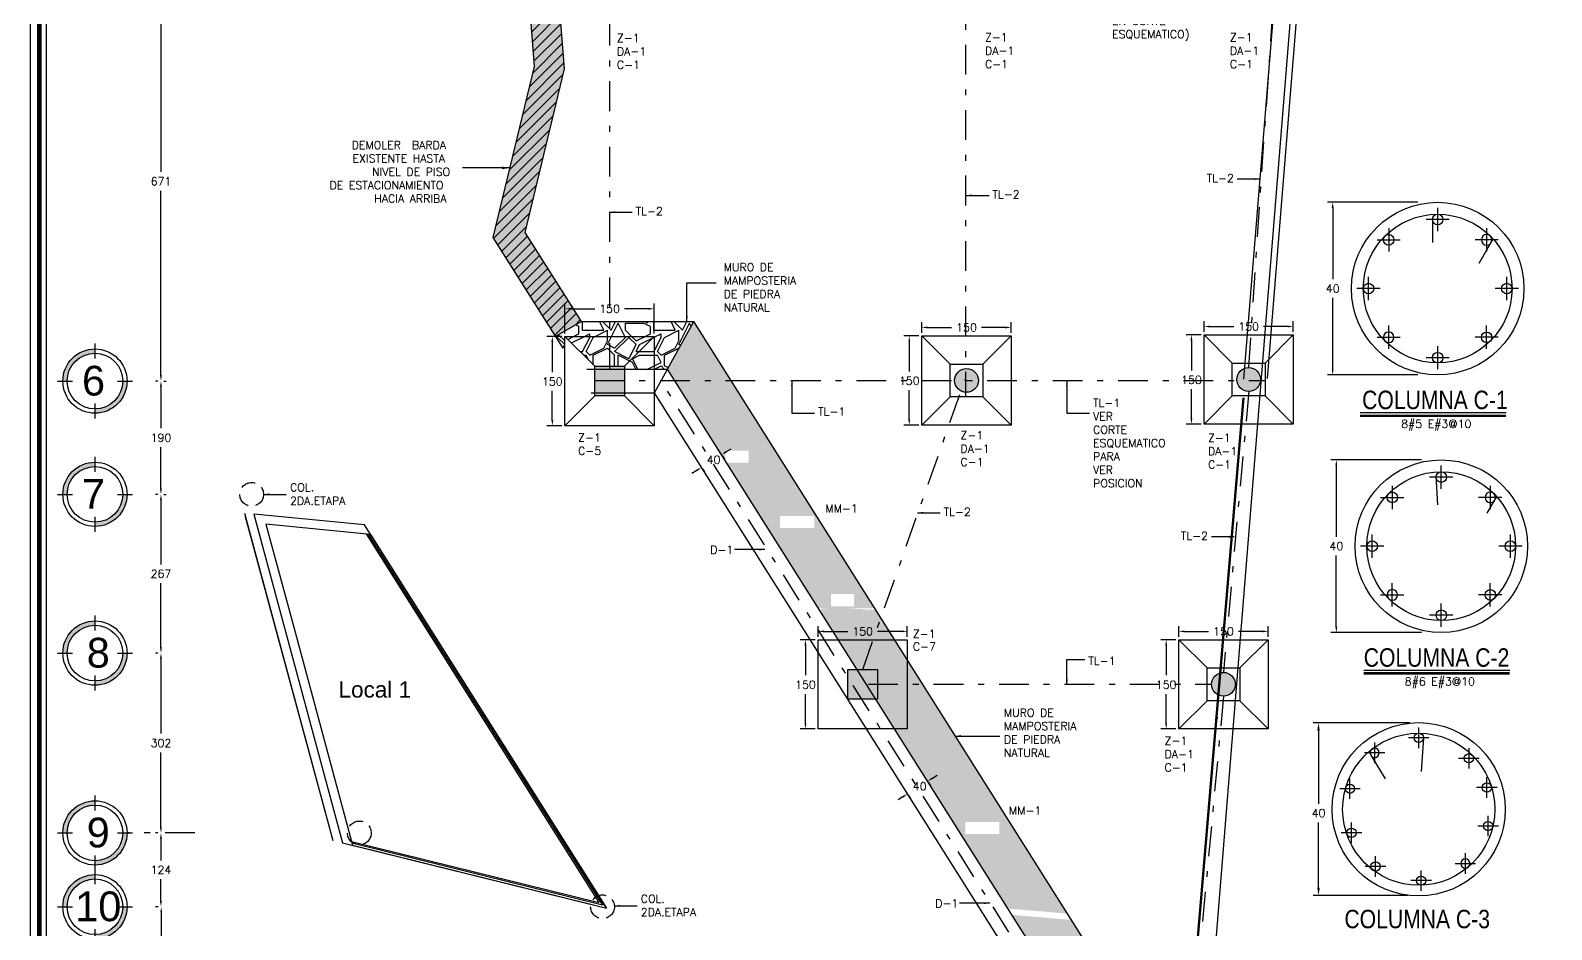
# Model space of a CAD drawing. Header units: millimetres. Extents: x -478 to -58, y -79 to 80.
# Drawn here: x -478.24 to -452.67, y 12.73 to 27.84 of the extents above; entities that cross this region are included whole.
import ezdxf
from ezdxf.enums import TextEntityAlignment as Align

# ---------------------------------------------------------------- set-up
doc = ezdxf.new("R2010")
doc.units = ezdxf.units.MM
doc.header["$MEASUREMENT"] = 0
for name, pattern in [('DASHDOT', [1, 0.5, -0.25, 0, -0.25]), ('DASHDOT2', [0.5, 0.25, -0.125, 0, -0.125]), ('HIDDEN2', [0.1875, 0.125, -0.0625])]:
    doc.linetypes.add(name, pattern=pattern)
doc.layers.get('Defpoints').update_dxf_attribs({"color": 71})
doc.layers.add('A_Cotas Detalles', color=1, linetype='Continuous', lineweight=0)
for name, color, linetype in [('ACERO', 40, 'Continuous'), ('cimentacion', 2, 'Continuous'), ('COLUMNAS', 7, 'Continuous'), ('Cotas', 1, 'Continuous'), ('Ejes', 136, 'DASHDOT'), ('L1', 1, 'Continuous'), ('MUROS', 4, 'Continuous'), ('muros existentes', 6, 'Continuous'), ('proyecciones', 2, 'HIDDEN2'), ('texto', 5, 'Continuous'), ('trabes', 9, 'DASHDOT2')]:
    doc.layers.add(name, color=color, linetype=linetype)
doc.styles.add('2_txt_100', font='arial.ttf', dxfattribs={"height": 0.25})
doc.styles.add('ARIAL', font='arial.ttf')
doc.styles.add('GRAN', font='swissck.ttf', dxfattribs={"height": 0.3})
doc.styles.add('PEQ', font='simplex.shx', dxfattribs={"height": 0.09})
doc.styles.add('ROMANS', font='simplex.shx')
doc.dimstyles.new('STANDARD$0', dxfattribs={"dimtxt": 0.135, "dimasz": 0.095, "dimexe": 0.09, "dimexo": 0.05, "dimgap": 0.09, "dimtad": 0, "dimtih": 1, "dimtoh": 1, "dimdec": 0, "dimlfac": 100, "dimzin": 0, "dimdsep": 46, "dimtxsty": 'ROMANS', "dimcen": 0.09, "dimclrd": 1, "dimclre": 1, "dimclrt": 5, "dimadec": 0, "dimazin": 0, "dimtfac": 1, "dimtdec": 0, "dimtofl": 0, "dimtmove": 0, "dimatfit": 1, "dimfxl": 1, "dimtolj": 1, "dimtzin": 0, "dimarcsym": 0})
pattern_1 = [(0, (0.24, 0), (1.2, 1.2), [0.36, -0.84]), (0, (0.96, 0.12), (1.2, 1.2), [0.3, -0.9]), (0, (0.9, 0.18), (1.2, 1.2), [0.24, -0.96]), (0, (0.54, 0.48), (1.2, 1.2), [0.18, -0.18, 0.24, -0.6]), (0, (0.54, 0.54), (1.2, 1.2), [0.24, -0.06, 0.3, -0.6]), (0, (0, 0.78), (1.2, 1.2), [0.3, -0.9]), (0, (1.14, 0.84), (1.2, 1.2), [0.3, -0.9]), (90, (0, 0.24), (-1.2, 1.2), [0.18, -1.02]), (90, (0.18, 1.14), (-1.2, 1.2), [0.12, -1.08]), (90, (0.24, 0), (-1.2, 1.2), [0.18, -1.02]), (90, (0.36, 1.08), (-1.2, 1.2), [0.06, -1.14]), (90, (0.42, 0.6), (-1.2, 1.2), [0.18, -1.02]), (90, (0.54, 0.18), (-1.2, 1.2), [0.3, -0.9]), (90, (0.66, 1.02), (-1.2, 1.2), [0.18, -1.02]), (90, (0.78, 0.54), (-1.2, 1.2), [0.24, -0.96]), (90, (0.84, 0.54), (-1.2, 1.2), [0.24, -0.96]), (90, (0.96, 0), (-1.2, 1.2), [0.12, -1.08]), (90, (1.14, 0.18), (-1.2, 1.2), [0.3, -0.9]), (45, (0.12, 0.12), (1e-16, 1.2), [0.5091168, -1.1879395]), (45, (0.24, 0.18), (1e-16, 1.2), [0.2545584, -1.442498]), (45, (0.78, 0.84), (1e-16, 1.2), [0.3394112, -1.357645]), (45, (0.78, 0.9), (1e-16, 1.2), [0.2545584, -1.442498]), (135, (0.36, 0.78), (-1.2, 1e-16), [0.0848532, -1.612203]), (135, (0.12, 0.12), (-1.2, 1e-16), [0.1697052, -1.527351]), (135, (0.48, 0.48), (-1.2, 1e-16), [0.1697052, -1.527351]), (135, (0.78, 0.78), (-1.2, 1e-16), [0.1697052, -1.527351]), (135, (1.14, 1.02), (-1.2, 1e-16), [0.2545584, -1.442498]), (135, (1.14, 0.96), (-1.2, 1e-16), [0.1697052, -1.527351]), (135, (1.08, 1.08), (-1.2, 1e-16), [0.1697052, -1.527351]), (135, (0.72, 0), (-1.2, 1e-16), [0.2545584, -1.442498]), (26.56505, (1.08, 0.72), (1.2, 5e-10), [0.13416, -2.5491216]), (26.56505, (0.78, 0.42), (1.2, 5e-10), [0.13416, -2.5491216]), (26.56505, (0.36, 0.78), (1.2, 5e-10), [0.26832, -2.4149616]), (26.56505, (0.42, 1.08), (1.2, 5e-10), [0.26832, -2.4149616]), (26.56505, (0.42, 0.78), (1.2, 5e-10), [0.26832, -2.4149616]), (26.56505, (1.14, 1.02), (1.2, 5e-10), [0.26832, -2.4149616]), (26.56505, (0, 0.42), (1.2, 5e-10), [0.402492, -2.2807896]), (26.56505, (0, 0.48), (1.2, 5e-10), [0.402492, -2.2807896]), (26.56505, (0, 0.96), (1.2, 5e-10), [0.402492, -2.2807896]), (63.43495, (0.6, 0.9), (6e-11, 1.2), [0.13416, -2.5491216]), (63.43495, (1.14, 0.84), (6e-11, 1.2), [0.13416, -1.6100016, 0.26832, -0.6708]), (63.43495, (1.02, 0.72), (6e-11, 1.2), [0.26832, -2.4149616]), (63.43495, (0.3, 0.84), (6e-11, 1.2), [0.26832, -2.4149616]), (63.43495, (0.24, 0.84), (6e-11, 1.2), [0.26832, -2.4149616]), (63.43495, (0.66, 0.96), (6e-11, 1.2), [0.402492, -2.2807896]), (116.56505, (0.36, 0.66), (-5e-10, 1.2), [0.13416, -2.5491216]), (116.56505, (1.14, 0.54), (-5e-10, 1.2), [0.13416, -2.5491216]), (116.56505, (0.9, 0.18), (-5e-10, 1.2), [0.26832, -2.4149616]), (116.56505, (0.84, 0.24), (-5e-10, 1.2), [0.26832, -2.4149616]), (116.56505, (0.96, 1.08), (-5e-10, 1.2), [0.26832, -2.4149616]), (116.56505, (0, 0.48), (-5e-10, 1.2), [0.26832, -2.4149616]), (116.56505, (0.6, 0), (-5e-10, 1.2), [0.402492, -2.2807896]), (153.43495, (1.02, 0.72), (-1.2, 6e-11), [0.26832, -2.4149616]), (153.43495, (1.08, 0.66), (-1.2, 6e-11), [0.26832, -2.4149616]), (153.43495, (0.18, 0.06), (-1.2, 6e-11), [0.13416, -2.5491216]), (153.43495, (0.54, 0.54), (-1.2, 6e-11), [0.13416, -2.5491216]), (153.43495, (0.78, 0.9), (-1.2, 6e-11), [0.13416, -2.5491216])]

# ---------------------------------------------------------------- blocks, each defined once
blk = doc.blocks.new('*D17')
at = {"layer": 'Cotas', "color": 1, "lineweight": -2}
for p, q in [((-454.917, 24.951), (-456.437, 24.951)), ((-456.347, 24.856), (-456.347, 23.658)), ((-456.347, 22.146), (-456.347, 23.343)), ((-454.917, 22.051), (-456.437, 22.051))]:
    blk.add_line(p, q, dxfattribs=at)
at = {"layer": 'Cotas', "color": 1}
for points in [[(-456.363, 24.856), (-456.331, 24.856), (-456.347, 24.951)], [(-456.363, 22.146), (-456.331, 22.146), (-456.347, 22.051)]]:
    blk.add_solid(points, dxfattribs=at)
at = {"layer": 'Defpoints', "color": 0}
for p in [(-456.347, 24.951), (-454.867, 24.951), (-454.867, 22.051)]:
    blk.add_point(p, dxfattribs=at)
at = {"layer": 'Cotas', "color": 5, "insert": (-456.347, 23.501), "char_height": 0.135, "attachment_point": 5, "style": 'ROMANS'}
blk.add_mtext('\\A1;40', dxfattribs=at)
blk = doc.blocks.new('VAR')
at = {"layer": 'ACERO', "color": 4}
for p, q in [((-0.121, 0), (0.121, 0)), ((0, 0.121), (0, -0.121))]:
    blk.add_line(p, q, dxfattribs=at)
at = {"layer": 'ACERO'}
blk.add_circle((0, 0), 0.0548, dxfattribs=at)
blk = doc.blocks.new('*D18')
at = {"layer": 'Cotas', "color": 1, "lineweight": -2}
for p, q in [((-454.856, 20.622), (-456.376, 20.622)), ((-456.286, 20.527), (-456.286, 19.329)), ((-456.286, 17.817), (-456.286, 19.014)), ((-454.856, 17.722), (-456.376, 17.722))]:
    blk.add_line(p, q, dxfattribs=at)
at = {"layer": 'Cotas', "color": 1}
for points in [[(-456.302, 20.527), (-456.27, 20.527), (-456.286, 20.622)], [(-456.302, 17.817), (-456.27, 17.817), (-456.286, 17.722)]]:
    blk.add_solid(points, dxfattribs=at)
at = {"layer": 'Defpoints', "color": 0}
for p in [(-456.286, 20.622), (-454.806, 20.622), (-454.806, 17.722)]:
    blk.add_point(p, dxfattribs=at)
at = {"layer": 'Cotas', "color": 5, "insert": (-456.286, 19.172), "char_height": 0.135, "attachment_point": 5, "style": 'ROMANS'}
blk.add_mtext('\\A1;40', dxfattribs=at)
blk = doc.blocks.new('EJES CREADOS')
h = blk.add_hatch(color=3)
h.paths.add_polyline_path([(-374.239, 17.488), (-374.167, 17.488, -0.414214), (-373.699, 17.956), (-373.699, 18.028, 0.414214)])
h.paths.add_polyline_path([(-373.159, 17.488), (-373.231, 17.488, -0.414214), (-373.699, 17.02), (-373.699, 16.948, 0.414214)])
at = {"color": 3}
for points in [[(-373.699, 18.118), (-373.699, 17.866)], [(-374.329, 17.488), (-374.077, 17.488)], [(-373.321, 17.488), (-373.069, 17.488)], [(-373.699, 17.11), (-373.699, 16.858)]]:
    blk.add_lwpolyline(points, dxfattribs=at)
for radius in [0.54, 0.468]:
    blk.add_circle((-373.699, 17.488), radius, dxfattribs=at)
blk = doc.blocks.new('*D24')
at = {"layer": 'COLUMNAS', "color": 1, "lineweight": -2}
for p, q in [((-476.097, 21.946), (-476.137, 21.946)), ((-476.047, 21.851), (-476.047, 21.152)), ((-476.047, 20.137), (-476.047, 20.837)), ((-475.997, 20.042), (-475.957, 20.042))]:
    blk.add_line(p, q, dxfattribs=at)
at = {"layer": 'COLUMNAS', "color": 1}
for points in [[(-476.063, 21.851), (-476.031, 21.851), (-476.047, 21.946)], [(-476.063, 20.137), (-476.031, 20.137), (-476.047, 20.042)]]:
    blk.add_solid(points, dxfattribs=at)
at = {"layer": 'Defpoints', "color": 0}
for p in [(-476.047, 21.946), (-476.047, 21.946), (-476.047, 20.042)]:
    blk.add_point(p, dxfattribs=at)
at = {"layer": 'COLUMNAS', "color": 5, "insert": (-476.047, 20.994), "char_height": 0.135, "attachment_point": 5, "style": 'ROMANS'}
blk.add_mtext('\\A1;190', dxfattribs=at)
blk = doc.blocks.new('*D25')
at = {"layer": 'COLUMNAS', "color": 1, "lineweight": -2}
for p, q in [((-476.097, 28.66), (-476.137, 28.66)), ((-476.047, 28.565), (-476.047, 25.46)), ((-476.047, 22.041), (-476.047, 25.145)), ((-475.997, 21.946), (-475.957, 21.946))]:
    blk.add_line(p, q, dxfattribs=at)
at = {"layer": 'COLUMNAS', "color": 1}
for points in [[(-476.063, 28.565), (-476.031, 28.565), (-476.047, 28.66)], [(-476.063, 22.041), (-476.031, 22.041), (-476.047, 21.946)]]:
    blk.add_solid(points, dxfattribs=at)
at = {"layer": 'Defpoints', "color": 0}
for p in [(-476.047, 28.66), (-476.047, 28.66), (-476.047, 21.946)]:
    blk.add_point(p, dxfattribs=at)
at = {"layer": 'COLUMNAS', "color": 5, "insert": (-476.047, 25.303), "char_height": 0.135, "attachment_point": 5, "style": 'ROMANS'}
blk.add_mtext('\\A1;671', dxfattribs=at)
blk = doc.blocks.new('*D38')
at = {"layer": 'COLUMNAS', "color": 1, "lineweight": -2}
for p, q in [((-476.097, 20.042), (-476.137, 20.042)), ((-476.047, 19.947), (-476.047, 18.866)), ((-476.047, 17.469), (-476.047, 18.551)), ((-476.097, 17.374), (-476.137, 17.374))]:
    blk.add_line(p, q, dxfattribs=at)
at = {"layer": 'COLUMNAS', "color": 1}
for points in [[(-476.063, 19.947), (-476.031, 19.947), (-476.047, 20.042)], [(-476.063, 17.469), (-476.031, 17.469), (-476.047, 17.374)]]:
    blk.add_solid(points, dxfattribs=at)
at = {"layer": 'Defpoints', "color": 0}
for p in [(-476.047, 20.042), (-476.047, 17.374), (-476.047, 17.374)]:
    blk.add_point(p, dxfattribs=at)
at = {"layer": 'COLUMNAS', "color": 5, "insert": (-476.047, 18.708), "char_height": 0.135, "attachment_point": 5, "style": 'ROMANS'}
blk.add_mtext('\\A1;267', dxfattribs=at)
blk = doc.blocks.new('*D39')
at = {"layer": 'COLUMNAS', "color": 1, "lineweight": -2}
for p, q in [((-476.097, 17.374), (-476.137, 17.374)), ((-476.047, 17.279), (-476.047, 16.021)), ((-476.047, 14.447), (-476.047, 15.706)), ((-476.097, 14.352), (-476.137, 14.352))]:
    blk.add_line(p, q, dxfattribs=at)
at = {"layer": 'COLUMNAS', "color": 1}
for points in [[(-476.063, 17.279), (-476.031, 17.279), (-476.047, 17.374)], [(-476.063, 14.447), (-476.031, 14.447), (-476.047, 14.352)]]:
    blk.add_solid(points, dxfattribs=at)
at = {"layer": 'Defpoints', "color": 0}
for p in [(-476.047, 17.374), (-476.047, 14.352), (-476.047, 14.352)]:
    blk.add_point(p, dxfattribs=at)
at = {"layer": 'COLUMNAS', "color": 5, "insert": (-476.047, 15.863), "char_height": 0.135, "attachment_point": 5, "style": 'ROMANS'}
blk.add_mtext('\\A1;302', dxfattribs=at)
blk = doc.blocks.new('*D40')
at = {"layer": 'COLUMNAS', "color": 1, "lineweight": -2}
for p, q in [((-476.097, 14.352), (-476.137, 14.352)), ((-476.047, 14.257), (-476.047, 13.889)), ((-476.047, 13.207), (-476.047, 13.574)), ((-476.097, 13.112), (-476.137, 13.112))]:
    blk.add_line(p, q, dxfattribs=at)
at = {"layer": 'COLUMNAS', "color": 1}
for points in [[(-476.063, 14.257), (-476.031, 14.257), (-476.047, 14.352)], [(-476.063, 13.207), (-476.031, 13.207), (-476.047, 13.112)]]:
    blk.add_solid(points, dxfattribs=at)
at = {"layer": 'Defpoints', "color": 0}
for p in [(-476.047, 14.352), (-476.047, 13.112), (-476.047, 13.112)]:
    blk.add_point(p, dxfattribs=at)
at = {"layer": 'COLUMNAS', "color": 5, "insert": (-476.047, 13.732), "char_height": 0.135, "attachment_point": 5, "style": 'ROMANS'}
blk.add_mtext('\\A1;124', dxfattribs=at)
blk = doc.blocks.new('*D41')
at = {"layer": 'COLUMNAS', "color": 1, "lineweight": -2}
for p, q in [((-476.093, 13.112), (-476.133, 13.112)), ((-476.043, 13.017), (-476.043, 12.153)), ((-476.043, 10.975), (-476.043, 11.838)), ((-476.093, 10.88), (-476.133, 10.88))]:
    blk.add_line(p, q, dxfattribs=at)
at = {"layer": 'COLUMNAS', "color": 1}
for points in [[(-476.059, 13.017), (-476.027, 13.017), (-476.043, 13.112)], [(-476.059, 10.975), (-476.027, 10.975), (-476.043, 10.88)]]:
    blk.add_solid(points, dxfattribs=at)
at = {"layer": 'Defpoints', "color": 0}
for p in [(-476.043, 13.112), (-476.043, 10.88), (-476.043, 10.88)]:
    blk.add_point(p, dxfattribs=at)
at = {"layer": 'COLUMNAS', "color": 5, "insert": (-476.043, 11.996), "char_height": 0.135, "attachment_point": 5, "style": 'ROMANS'}
blk.add_mtext('\\A1;223', dxfattribs=at)
blk = doc.blocks.new('*D45')
at = {"layer": 'Cotas', "color": 1, "lineweight": -2}
for p, q in [((-455.05, 16.203), (-456.675, 16.203)), ((-456.585, 16.073), (-456.585, 14.843)), ((-456.585, 13.431), (-456.585, 14.528)), ((-455.081, 13.301), (-456.675, 13.301))]:
    blk.add_line(p, q, dxfattribs=at)
at = {"layer": 'Cotas', "color": 1}
for points in [[(-456.607, 16.073), (-456.564, 16.073), (-456.585, 16.203)], [(-456.607, 13.431), (-456.564, 13.431), (-456.585, 13.301)]]:
    blk.add_solid(points, dxfattribs=at)
at = {"layer": 'Defpoints', "color": 0}
for p in [(-456.585, 16.203), (-455, 16.203), (-455.031, 13.301)]:
    blk.add_point(p, dxfattribs=at)
at = {"layer": 'Cotas', "color": 5, "insert": (-456.585, 14.685), "char_height": 0.135, "attachment_point": 5, "style": 'ROMANS'}
blk.add_mtext('\\A1;40', dxfattribs=at)
blk = doc.blocks.new('*D76')
at = {"layer": 'COLUMNAS', "color": 1, "lineweight": -2}
for p, q in [((-469.255, 22.746), (-469.255, 23.251)), ((-469.16, 23.161), (-468.755, 23.161)), ((-467.85, 23.161), (-468.254, 23.161)), ((-467.755, 22.746), (-467.755, 23.251))]:
    blk.add_line(p, q, dxfattribs=at)
at = {"layer": 'COLUMNAS', "color": 1}
for points in [[(-469.16, 23.177), (-469.16, 23.145), (-469.255, 23.161)], [(-467.85, 23.177), (-467.85, 23.145), (-467.755, 23.161)]]:
    blk.add_solid(points, dxfattribs=at)
at = {"layer": 'Defpoints', "color": 0}
for p in [(-467.755, 23.161), (-469.255, 22.696), (-467.755, 22.696)]:
    blk.add_point(p, dxfattribs=at)
at = {"layer": 'COLUMNAS', "color": 5, "insert": (-468.505, 23.161), "char_height": 0.135, "attachment_point": 5, "style": 'ROMANS'}
blk.add_mtext('\\A1;150', dxfattribs=at)
blk = doc.blocks.new('*D77')
at = {"layer": 'COLUMNAS', "color": 1, "lineweight": -2}
for p, q in [((-469.305, 22.696), (-469.557, 22.696)), ((-469.467, 22.601), (-469.467, 22.097)), ((-469.467, 21.291), (-469.467, 21.782)), ((-469.305, 21.196), (-469.557, 21.196))]:
    blk.add_line(p, q, dxfattribs=at)
at = {"layer": 'COLUMNAS', "color": 1}
for points in [[(-469.483, 22.601), (-469.451, 22.601), (-469.467, 22.696)], [(-469.483, 21.291), (-469.451, 21.291), (-469.467, 21.196)]]:
    blk.add_solid(points, dxfattribs=at)
at = {"layer": 'Defpoints', "color": 0}
for p in [(-469.467, 22.696), (-469.255, 22.696), (-469.255, 21.196)]:
    blk.add_point(p, dxfattribs=at)
at = {"layer": 'COLUMNAS', "color": 5, "insert": (-469.467, 21.939), "char_height": 0.135, "attachment_point": 5, "style": 'ROMANS'}
blk.add_mtext('\\A1;150', dxfattribs=at)
blk = doc.blocks.new('*D78')
at = {"layer": 'COLUMNAS', "color": 1, "lineweight": -2}
for p, q in [((-463.253, 22.757), (-463.253, 22.937)), ((-463.158, 22.847), (-462.754, 22.847)), ((-461.848, 22.847), (-462.252, 22.847)), ((-461.753, 22.757), (-461.753, 22.937))]:
    blk.add_line(p, q, dxfattribs=at)
at = {"layer": 'COLUMNAS', "color": 1}
for points in [[(-463.158, 22.863), (-463.158, 22.831), (-463.253, 22.847)], [(-461.848, 22.863), (-461.848, 22.831), (-461.753, 22.847)]]:
    blk.add_solid(points, dxfattribs=at)
at = {"layer": 'Defpoints', "color": 0}
for p in [(-461.753, 22.847), (-463.253, 22.707), (-461.753, 22.707)]:
    blk.add_point(p, dxfattribs=at)
at = {"layer": 'COLUMNAS', "color": 5, "insert": (-462.503, 22.847), "char_height": 0.135, "attachment_point": 5, "style": 'ROMANS'}
blk.add_mtext('\\A1;150', dxfattribs=at)
blk = doc.blocks.new('*D79')
at = {"layer": 'COLUMNAS', "color": 1, "lineweight": -2}
for p, q in [((-463.303, 22.707), (-463.556, 22.707)), ((-463.466, 22.612), (-463.466, 22.108)), ((-463.466, 21.302), (-463.466, 21.793)), ((-463.303, 21.207), (-463.556, 21.207))]:
    blk.add_line(p, q, dxfattribs=at)
at = {"layer": 'COLUMNAS', "color": 1}
for points in [[(-463.481, 22.612), (-463.45, 22.612), (-463.466, 22.707)], [(-463.481, 21.302), (-463.45, 21.302), (-463.466, 21.207)]]:
    blk.add_solid(points, dxfattribs=at)
at = {"layer": 'Defpoints', "color": 0}
for p in [(-463.466, 22.707), (-463.253, 22.707), (-463.253, 21.207)]:
    blk.add_point(p, dxfattribs=at)
at = {"layer": 'COLUMNAS', "color": 5, "insert": (-463.466, 21.951), "char_height": 0.135, "attachment_point": 5, "style": 'ROMANS'}
blk.add_mtext('\\A1;150', dxfattribs=at)
blk = doc.blocks.new('*D80')
at = {"layer": 'COLUMNAS', "color": 1, "lineweight": -2}
for p, q in [((-458.509, 22.773), (-458.509, 22.953)), ((-458.414, 22.863), (-458.01, 22.863)), ((-457.104, 22.863), (-457.509, 22.863)), ((-457.009, 22.773), (-457.009, 22.953))]:
    blk.add_line(p, q, dxfattribs=at)
at = {"layer": 'COLUMNAS', "color": 1}
for points in [[(-458.414, 22.879), (-458.414, 22.847), (-458.509, 22.863)], [(-457.104, 22.879), (-457.104, 22.847), (-457.009, 22.863)]]:
    blk.add_solid(points, dxfattribs=at)
at = {"layer": 'Defpoints', "color": 0}
for p in [(-457.009, 22.863), (-458.509, 22.723), (-457.009, 22.723)]:
    blk.add_point(p, dxfattribs=at)
at = {"layer": 'COLUMNAS', "color": 5, "insert": (-457.759, 22.863), "char_height": 0.135, "attachment_point": 5, "style": 'ROMANS'}
blk.add_mtext('\\A1;150', dxfattribs=at)
blk = doc.blocks.new('*D81')
at = {"layer": 'COLUMNAS', "color": 1, "lineweight": -2}
for p, q in [((-458.559, 22.723), (-458.812, 22.723)), ((-458.722, 22.628), (-458.722, 22.124)), ((-458.722, 21.318), (-458.722, 21.809)), ((-458.559, 21.223), (-458.812, 21.223))]:
    blk.add_line(p, q, dxfattribs=at)
at = {"layer": 'COLUMNAS', "color": 1}
for points in [[(-458.738, 22.628), (-458.706, 22.628), (-458.722, 22.723)], [(-458.738, 21.318), (-458.706, 21.318), (-458.722, 21.223)]]:
    blk.add_solid(points, dxfattribs=at)
at = {"layer": 'Defpoints', "color": 0}
for p in [(-458.722, 22.723), (-458.509, 22.723), (-458.509, 21.223)]:
    blk.add_point(p, dxfattribs=at)
at = {"layer": 'COLUMNAS', "color": 5, "insert": (-458.722, 21.966), "char_height": 0.135, "attachment_point": 5, "style": 'ROMANS'}
blk.add_mtext('\\A1;150', dxfattribs=at)
blk = doc.blocks.new('*D87')
at = {"layer": 'COLUMNAS', "color": 1, "lineweight": -2}
for p, q in [((-464.999, 17.65), (-464.999, 17.83)), ((-464.904, 17.74), (-464.5, 17.74)), ((-463.594, 17.74), (-463.998, 17.74)), ((-463.499, 17.65), (-463.499, 17.83))]:
    blk.add_line(p, q, dxfattribs=at)
at = {"layer": 'COLUMNAS', "color": 1}
for points in [[(-464.904, 17.756), (-464.904, 17.724), (-464.999, 17.74)], [(-463.594, 17.756), (-463.594, 17.724), (-463.499, 17.74)]]:
    blk.add_solid(points, dxfattribs=at)
at = {"layer": 'Defpoints', "color": 0}
for p in [(-463.499, 17.74), (-464.999, 17.6), (-463.499, 17.6)]:
    blk.add_point(p, dxfattribs=at)
at = {"layer": 'COLUMNAS', "color": 5, "insert": (-464.249, 17.74), "char_height": 0.135, "attachment_point": 5, "style": 'ROMANS'}
blk.add_mtext('\\A1;150', dxfattribs=at)
blk = doc.blocks.new('*D88')
at = {"layer": 'COLUMNAS', "color": 1, "lineweight": -2}
for p, q in [((-465.049, 17.6), (-465.301, 17.6)), ((-465.211, 17.505), (-465.211, 17.001)), ((-465.211, 16.195), (-465.211, 16.686)), ((-465.049, 16.1), (-465.301, 16.1))]:
    blk.add_line(p, q, dxfattribs=at)
at = {"layer": 'COLUMNAS', "color": 1}
for points in [[(-465.227, 17.505), (-465.196, 17.505), (-465.211, 17.6)], [(-465.227, 16.195), (-465.196, 16.195), (-465.211, 16.1)]]:
    blk.add_solid(points, dxfattribs=at)
at = {"layer": 'Defpoints', "color": 0}
for p in [(-465.211, 17.6), (-464.999, 17.6), (-464.999, 16.1)]:
    blk.add_point(p, dxfattribs=at)
at = {"layer": 'COLUMNAS', "color": 5, "insert": (-465.211, 16.843), "char_height": 0.135, "attachment_point": 5, "style": 'ROMANS'}
blk.add_mtext('\\A1;150', dxfattribs=at)
blk = doc.blocks.new('*D89')
at = {"layer": 'COLUMNAS', "color": 1, "lineweight": -2}
for p, q in [((-458.934, 17.65), (-458.934, 17.83)), ((-458.839, 17.74), (-458.435, 17.74)), ((-457.529, 17.74), (-457.933, 17.74)), ((-457.434, 17.65), (-457.434, 17.83))]:
    blk.add_line(p, q, dxfattribs=at)
at = {"layer": 'COLUMNAS', "color": 1}
for points in [[(-458.839, 17.756), (-458.839, 17.724), (-458.934, 17.74)], [(-457.529, 17.756), (-457.529, 17.724), (-457.434, 17.74)]]:
    blk.add_solid(points, dxfattribs=at)
at = {"layer": 'Defpoints', "color": 0}
for p in [(-457.434, 17.74), (-458.934, 17.6), (-457.434, 17.6)]:
    blk.add_point(p, dxfattribs=at)
at = {"layer": 'COLUMNAS', "color": 5, "insert": (-458.184, 17.74), "char_height": 0.135, "attachment_point": 5, "style": 'ROMANS'}
blk.add_mtext('\\A1;150', dxfattribs=at)
blk = doc.blocks.new('*D90')
at = {"layer": 'COLUMNAS', "color": 1, "lineweight": -2}
for p, q in [((-458.984, 17.6), (-459.237, 17.6)), ((-459.147, 17.505), (-459.147, 17.001)), ((-459.147, 16.195), (-459.147, 16.686)), ((-458.984, 16.1), (-459.237, 16.1))]:
    blk.add_line(p, q, dxfattribs=at)
at = {"layer": 'COLUMNAS', "color": 1}
for points in [[(-459.162, 17.505), (-459.131, 17.505), (-459.147, 17.6)], [(-459.162, 16.195), (-459.131, 16.195), (-459.147, 16.1)]]:
    blk.add_solid(points, dxfattribs=at)
at = {"layer": 'Defpoints', "color": 0}
for p in [(-459.147, 17.6), (-458.934, 17.6), (-458.934, 16.1)]:
    blk.add_point(p, dxfattribs=at)
at = {"layer": 'COLUMNAS', "color": 5, "insert": (-459.147, 16.843), "char_height": 0.135, "attachment_point": 5, "style": 'ROMANS'}
blk.add_mtext('\\A1;150', dxfattribs=at)
blk = doc.blocks.new('*D204')
at = {"layer": 'COLUMNAS', "color": 1, "lineweight": -2}
for p, q in [((-463.141, 15.198), (-463.108, 15.146)), ((-463.075, 15.273), (-462.995, 15.323)), ((-463.574, 14.958), (-463.655, 14.907)), ((-463.479, 14.984), (-463.446, 14.932))]:
    blk.add_line(p, q, dxfattribs=at)
at = {"layer": 'COLUMNAS', "color": 1}
for points in [[(-463.084, 15.286), (-463.067, 15.259), (-463.156, 15.222)], [(-463.583, 14.971), (-463.566, 14.944), (-463.494, 15.008)]]:
    blk.add_solid(points, dxfattribs=at)
at = {"layer": 'Defpoints', "color": 0}
for p in [(-463.167, 15.24), (-463.156, 15.222), (-463.505, 15.027)]:
    blk.add_point(p, dxfattribs=at)
at = {"layer": 'COLUMNAS', "color": 5, "insert": (-463.291, 15.136), "char_height": 0.135, "attachment_point": 5, "style": 'ROMANS'}
blk.add_mtext('\\A1;40', dxfattribs=at)
blk = doc.blocks.new('*D213')
at = {"layer": 'COLUMNAS', "color": 1, "lineweight": -2}
for p, q in [((-466.54, 20.76), (-466.46, 20.81)), ((-466.943, 20.471), (-466.911, 20.419)), ((-466.605, 20.685), (-466.572, 20.633)), ((-467.039, 20.445), (-467.119, 20.394))]:
    blk.add_line(p, q, dxfattribs=at)
at = {"layer": 'COLUMNAS', "color": 1}
for points in [[(-466.549, 20.773), (-466.532, 20.746), (-466.62, 20.709)], [(-467.047, 20.458), (-467.03, 20.431), (-466.959, 20.495)]]:
    blk.add_solid(points, dxfattribs=at)
at = {"layer": 'Defpoints', "color": 0}
for p in [(-466.632, 20.727), (-466.97, 20.514), (-466.62, 20.709)]:
    blk.add_point(p, dxfattribs=at)
at = {"layer": 'COLUMNAS', "color": 5, "insert": (-466.756, 20.623), "char_height": 0.135, "attachment_point": 5, "style": 'ROMANS'}
blk.add_mtext('\\A1;40', dxfattribs=at)

msp = doc.modelspace()

# ---------------------------------------------------------------- hatches: boundary and pattern name
at = {"layer": 'L1'}
h = msp.add_hatch(dxfattribs=at)
h.set_pattern_fill('PIETRA3', color=256, scale=1.2, style=0, pattern_type=2)
h.set_pattern_definition(pattern_1)
h.paths.add_polyline_path([(-470.7876, 47.4364), (-471.28901, 47.4364), (-469.76921, 27.23455), (-470.46146, 24.35707), (-469.41267, 22.69609), (-468.97919, 22.94609), (-469.92594, 24.44545), (-469.26473, 27.19385)])
h.paths.add_polyline_path([(-470.6183, 39.83252), (-470.33223, 39.83252), (-470.33223, 40.03502), (-470.6183, 40.03502)], flags=24)
h = msp.add_hatch(dxfattribs=at)
h.set_pattern_fill('ANSI31', color=256, style=0)
h.paths.add_polyline_path([(-470.7876, 47.4364), (-471.28901, 47.4364), (-469.76921, 27.23455), (-470.46146, 24.35707), (-469.41267, 22.69609), (-468.97919, 22.94609), (-469.92594, 24.44545), (-469.26473, 27.19385)])
h.paths.add_polyline_path([(-470.6183, 39.83252), (-470.33223, 39.83252), (-470.33223, 40.03502), (-470.6183, 40.03502)], flags=24)
h = msp.add_hatch(dxfattribs=at)
h.set_pattern_fill('PIETRA3', color=256, scale=1.2, style=0, pattern_type=2)
h.set_pattern_definition(pattern_1)
h.paths.add_polyline_path([(-467.08692, 22.94609), (-468.97919, 22.94609), (-469.41267, 22.69609), (-469.28738, 22.49766), (-469.25461, 22.44577), (-469.25461, 22.69609), (-467.75461, 22.69609), (-467.75461, 22.14609), (-467.52791, 22.14609)])
h.paths.add_polyline_path([(-468.69907, 22.73483), (-468.31014, 22.73483), (-468.31014, 22.93733), (-468.69907, 22.93733)], flags=24)
h = msp.add_hatch(dxfattribs=at)
h.set_pattern_fill('PIETRA3', color=256, scale=1.2, style=0, pattern_type=2)
h.set_pattern_definition(pattern_1)
h.paths.add_polyline_path([(-467.08692, 22.94609), (-467.52791, 22.14609), (-464.98842, 18.12429), (-464.04229, 18.12429)])
h.paths.add_polyline_path([(-464.02549, 18.09769), (-464.49267, 18.12568), (-464.75816, 18.12958), (-464.95532, 18.11788), (-464.92646, 18.02615), (-461.8038, 13.08079), (-460.8045, 12.99658)])
h.paths.add_polyline_path([(-460.73757, 12.89059), (-461.73687, 12.97479), (-459.31668, 9.14193), (-458.72891, 9.70947)])
h.paths.add_polyline_path([(-464.7839, 18.16303), (-464.39497, 18.16303), (-464.39497, 18.36553), (-464.7839, 18.36553)], flags=16)
h.paths.add_polyline_path([(-466.55601, 20.57226), (-466.16708, 20.57226), (-466.16708, 20.77476), (-466.55601, 20.77476)], flags=17)
h.paths.add_polyline_path([(-465.63731, 19.47887), (-465.06196, 19.47887), (-465.06196, 19.68137), (-465.63731, 19.68137)], flags=16)
h.paths.add_polyline_path([(-462.5259, 14.33449), (-461.95055, 14.33449), (-461.95055, 14.53699), (-462.5259, 14.53699)], flags=16)
h = msp.add_hatch(dxfattribs=at)
h.set_pattern_fill('PIETRA3', color=256, scale=1.2, style=0, pattern_type=2)
h.set_pattern_definition(pattern_1)
h.paths.add_polyline_path([(-467.75461, 22.69609), (-469.25461, 22.69609), (-468.75461, 22.19609), (-468.25461, 22.19609)])
h.paths.add_polyline_path([(-467.75461, 22.69609), (-468.25461, 22.19609), (-468.25461, 22.14609), (-467.75461, 22.14609)])
h = msp.add_hatch(color=256, dxfattribs=at)
h.paths.add_polyline_path([(-468.25461, 22.19609), (-468.75461, 22.19609), (-468.75461, 22.14609), (-468.25461, 22.14609)])
h.paths.add_polyline_path([(-468.25461, 22.14609), (-468.75461, 22.14609), (-468.75461, 21.93486), (-468.63541, 21.74609), (-468.25461, 21.74609)])
h.paths.add_polyline_path([(-468.25461, 21.74609), (-468.63541, 21.74609), (-468.60383, 21.69609), (-468.25461, 21.69609)])
h.paths.add_polyline_path([(-468.63541, 21.74609), (-468.75461, 21.74609), (-468.75461, 21.69609), (-468.60383, 21.69609)])
h.paths.add_polyline_path([(-468.75461, 21.93486), (-468.75461, 21.74609), (-468.63541, 21.74609)], flags=17)
h = msp.add_hatch(color=256, dxfattribs=at)
edge = h.paths.add_edge_path()
edge.add_arc((-462.50306, 21.95715), 0.2, 0, 360)
h = msp.add_hatch(color=256, dxfattribs=at)
edge = h.paths.add_edge_path()
edge.add_arc((-457.75938, 21.97274), 0.2, 0, 360)
h = msp.add_hatch(color=256, dxfattribs=at)
h.paths.add_polyline_path([(-464.0989, 17.09984), (-464.4989, 17.09984), (-464.4989, 16.59984), (-464.0989, 16.59984)])
h.paths.add_polyline_path([(-463.9989, 17.09984), (-464.0989, 17.09984), (-464.0989, 16.68654), (-463.9989, 16.61094)])
h.paths.add_polyline_path([(-463.9989, 16.59984), (-463.9989, 16.61094), (-464.0989, 16.68654), (-464.0989, 16.59984)])
h = msp.add_hatch(color=256, dxfattribs=at)
edge = h.paths.add_edge_path()
edge.add_arc((-458.18406, 16.84984), 0.2, 0, 360)

# ---------------------------------------------------------------- linework, layer by layer
at = {"layer": 'A_Cotas Detalles', "lineweight": 100}
msp.add_line((-457.84845, 21.66193), (-458.84066, 9.88644), dxfattribs=at)
for p in [(-458.29777, 16.28073), (-458.2976, 16.29163)]:
    msp.add_point(p, dxfattribs=at)
at = {"layer": 'ACERO'}
for p, q in [((-454.67078, 24.66206), (-454.67078, 24.27597)), ((-453.88239, 23.92763), (-453.6507, 24.33453)), ((-454.58151, 19.86363), (-454.60701, 20.35578)), ((-453.75246, 19.7275), (-453.58995, 20.00531)), ((-454.82242, 15.95145), (-454.85897, 15.38461)), ((-455.70703, 15.65729), (-455.46692, 15.26029))]:
    msp.add_line(p, q, dxfattribs=at)
for centre, radius in [((-454.58204, 23.5008), 1.25), ((-454.52128, 19.17158), 1.25), ((-454.90069, 14.75082), 1.2789)]:
    msp.add_circle(centre, radius, dxfattribs=at)
at = {"layer": 'cimentacion'}
for p, q in [((-468.97919, 22.94609), (-467.08692, 22.94609)), ((-467.52791, 22.14609), (-467.08692, 22.94609)), ((-458.72891, 9.70947), (-467.08692, 22.94609)), ((-468.75461, 22.19609), (-469.25461, 22.69609)), ((-468.25461, 22.19609), (-467.75461, 22.69609)), ((-462.77806, 22.23215), (-463.25306, 22.70715)), ((-462.22806, 22.23215), (-461.75306, 22.70715)), ((-458.03438, 22.24774), (-458.50938, 22.72274)), ((-457.48438, 22.24774), (-457.00938, 22.72274)), ((-468.88798, 22.14609), (-467.52791, 22.14609)), ((-467.7484, 21.74609), (-467.52791, 22.14609)), ((-459.31668, 9.14193), (-467.52791, 22.14609)), ((-468.81281, 21.74609), (-467.7484, 21.74609)), ((-459.61057, 8.85816), (-467.7484, 21.74609)), ((-469.25461, 21.19609), (-468.75461, 21.69609)), ((-468.25461, 21.69609), (-467.75461, 21.19609)), ((-463.25306, 21.20715), (-462.77806, 21.68215)), ((-462.22806, 21.68215), (-461.75306, 21.20715)), ((-458.50938, 21.22274), (-458.03438, 21.69774)), ((-457.48438, 21.69774), (-457.00938, 21.22274)), ((-458.45906, 17.12484), (-458.93406, 17.59984)), ((-457.90906, 17.12484), (-457.43406, 17.59984)), ((-458.93406, 16.09984), (-458.45906, 16.57484)), ((-457.90906, 16.57484), (-457.43406, 16.09984))]:
    msp.add_line(p, q, dxfattribs=at)
for points in [[(-469.25461, 22.69609), (-467.75461, 22.69609), (-467.75461, 21.19609), (-469.25461, 21.19609)], [(-463.25306, 22.70715), (-461.75306, 22.70715), (-461.75306, 21.20715), (-463.25306, 21.20715)], [(-458.50938, 22.72274), (-457.00938, 22.72274), (-457.00938, 21.22274), (-458.50938, 21.22274)], [(-468.75461, 22.19609), (-468.25461, 22.19609), (-468.25461, 21.69609), (-468.75461, 21.69609)], [(-462.77806, 22.23215), (-462.22806, 22.23215), (-462.22806, 21.68215), (-462.77806, 21.68215)], [(-458.03438, 22.24774), (-457.48438, 22.24774), (-457.48438, 21.69774), (-458.03438, 21.69774)], [(-464.9989, 17.59984), (-463.4989, 17.59984), (-463.4989, 16.09984), (-464.9989, 16.09984)], [(-458.93406, 17.59984), (-457.43406, 17.59984), (-457.43406, 16.09984), (-458.93406, 16.09984)], [(-464.4989, 17.09984), (-463.9989, 17.09984), (-463.9989, 16.59984), (-464.4989, 16.59984)], [(-458.45906, 17.12484), (-457.90906, 17.12484), (-457.90906, 16.57484), (-458.45906, 16.57484)]]:
    msp.add_lwpolyline(points, close=True, dxfattribs=at)
at = {"layer": 'Ejes'}
msp.add_line((-475.47717, 14.35209), (-476.61708, 14.35209), dxfattribs=at)
at = {"layer": 'L1'}
for p, q in [((-469.76921, 27.23455), (-471.28901, 47.4364)), ((-469.26473, 27.19385), (-470.7876, 47.4364)), ((-470.46146, 24.35707), (-469.76921, 27.23455)), ((-469.92594, 24.44545), (-469.26473, 27.19385)), ((-469.28738, 22.49766), (-470.46146, 24.35707)), ((-468.97919, 22.94609), (-469.92594, 24.44545)), ((-468.97919, 22.94609), (-469.41267, 22.69609)), ((-458.84064, 9.88641), (-457.84823, 21.66193)), ((-458.25072, 16.88529), (-457.84823, 21.66193)), ((-474.64322, 19.72649), (-473.15982, 14.2268)), ((-474.48369, 19.71102), (-472.99337, 14.18567)), ((-472.6246, 19.53071), (-474.48369, 19.71102)), ((-474.62852, 19.67196), (-473.15982, 14.2268)), ((-472.59883, 19.3775), (-468.68785, 13.18367)), ((-458.59407, 12.81033), (-458.25911, 16.78564)), ((-472.84478, 14.21076), (-468.68785, 13.18367)), ((-472.82691, 14.14454), (-468.77428, 13.14322))]:
    msp.add_line(p, q, dxfattribs=at)
for points in [[(-469.53492, 61.09904), (-454.28322, 61.09904), (-457.44806, 21.98805)], [(-469.53492, 60.99904), (-454.39164, 60.99904), (-457.54773, 21.99612)], [(-469.31248, 60.69904), (-454.69229, 60.69904), (-457.84777, 21.97881)], [(-457.54773, 21.99612), (-458.54196, 9.70947)], [(-472.52324, 19.37017), (-474.28242, 19.5408), (-473.79839, 17.74626), (-472.82691, 14.14454), (-468.77428, 13.14322)], [(-472.99337, 14.18567), (-468.55753, 13.08967), (-472.6246, 19.53071)], [(-472.56103, 19.37384), (-468.62269, 13.13667), (-472.83585, 14.17765)], [(-472.52324, 19.37017), (-468.55753, 13.08967)]]:
    msp.add_lwpolyline(points, dxfattribs=at)
for centre in [(-462.50306, 21.95715), (-457.75938, 21.97274), (-458.18406, 16.84984)]:
    msp.add_circle(centre, 0.2, dxfattribs=at)
at = {"layer": 'MUROS'}
for centre, radius in [((-454.58204, 23.5008), 1.45), ((-454.52128, 19.17158), 1.45), ((-454.90069, 14.75082), 1.4553)]:
    msp.add_circle(centre, radius, dxfattribs=at)
at = {"layer": 'muros existentes', "lineweight": 100}
msp.add_line((-472.81343, 19.54902), (-472.81386, 19.5497), dxfattribs=at)
at = {"layer": 'proyecciones', "ltscale": 2}
for centre in [(-474.52202, 20.04238), (-472.71161, 14.35209), (-468.62277, 13.11157)]:
    msp.add_circle(centre, 0.2, dxfattribs=at)
at = {"layer": 'texto'}
for p, q in [((-455.88565, 21.41817), (-453.43135, 21.41817)), ((-455.8249, 17.08895), (-453.3706, 17.08895))]:
    msp.add_line(p, q, dxfattribs=at)
at = {"layer": 'texto', "color": 7}
msp.add_lwpolyline([(-478.24153, 1.65615), (-478.24153, 67.49957), (-434.74588, 67.49957), (-434.74588, 1.65615)], close=True, dxfattribs=at)
at = {"layer": 'texto', "const_width": 0.07718}
msp.add_lwpolyline([(-478.0933, 66.46207), (-478.0933, 2.74941, 0.41421356), (-477.20579, 1.86189), (-435.78338, 1.86189, 0.41421356), (-434.89587, 2.74941), (-434.89587, 66.46207, 0.41421356), (-435.78338, 67.34958), (-477.20579, 67.34958, 0.41421356)], format="xyb", close=True, dxfattribs=at)
at = {"layer": 'texto'}
msp.add_lwpolyline([(-477.97754, 66.46207), (-477.97754, 2.74941, 0.41421356), (-477.20579, 1.97766), (-435.78338, 1.97766, 0.41421356), (-435.01163, 2.74941), (-435.01163, 66.46207, 0.41421356), (-435.78338, 67.23382), (-477.20579, 67.23382, 0.41421356)], format="xyb", close=True, dxfattribs=at)
at = {"layer": 'texto', "const_width": 0.04088}
for points in [[(-455.88565, 21.36367), (-453.43135, 21.36367)], [(-455.8249, 17.03445), (-453.3706, 17.03445)]]:
    msp.add_lwpolyline(points, dxfattribs=at)
at = {"layer": 'trabes', "ltscale": 2}
for p, q in [((-462.52396, 60.59904), (-462.52296, 21.68215)), ((-468.50461, 44.58449), (-468.50461, 22.14609)), ((-457.75938, 22.17274), (-457.3326, 28.47126)), ((-468.75461, 21.95715), (-457.48438, 21.95715)), ((-459.44146, 8.96494), (-467.5793, 21.85287)), ((-464.2489, 17.09984), (-462.52297, 21.98023)), ((-457.75938, 21.77274), (-458.18406, 17.04984)), ((-464.15676, 16.84984), (-458.38406, 16.84984)), ((-458.18406, 16.64984), (-458.90222, 8.8991))]:
    msp.add_line(p, q, dxfattribs=at)

# ---------------------------------------------------------------- block references
at = {"layer": 'ACERO', "rotation": 180}
for p, xscale, yscale, zscale in [((-454.58204, 24.66206), 1.618695121137307, 1.618695121136795, 1.618695121136726), ((-455.7433, 23.5008), 1.618695121137307, 1.618695121136795, 1.618695121136726), ((-453.42078, 23.5008), 1.618695121137307, 1.618695121136795, 1.618695121136726), ((-455.4058, 22.68219), -1.618695121137307, 1.618695121136795, 1.618695121136726), ((-453.75828, 22.68219), 1.618695121137307, 1.618695121136795, 1.618695121136726), ((-454.58204, 22.33954), 1.618695121137307, 1.618695121136795, 1.618695121136726), ((-454.52128, 20.33284), 1.618695121137307, 1.618695121136795, 1.618695121136726), ((-455.68254, 19.17158), 1.618695121137307, 1.618695121136795, 1.618695121136726), ((-453.36003, 19.17158), 1.618695121137307, 1.618695121136795, 1.618695121136726), ((-455.34505, 18.35297), -1.618695121137307, 1.618695121136795, 1.618695121136726), ((-453.69752, 18.35297), 1.618695121137307, 1.618695121136795, 1.618695121136726), ((-454.52128, 18.01032), 1.618695121137307, 1.618695121136795, 1.618695121136726), ((-454.90069, 15.95145), 1.427689096843105, 1.427689096842654, 1.427689096842592), ((-456.05604, 15.09562), 1.427689096843105, 1.427689096842654, 1.427689096842592), ((-453.75399, 15.11437), 1.427689096843105, 1.427689096842654, 1.427689096842592), ((-453.73481, 14.46821), 1.427689096843105, 1.427689096842654, 1.427689096842592), ((-456.03181, 14.35575), 1.427689096843105, 1.427689096842654, 1.427689096842592), ((-455.6262, 13.7901), 1.427689096843105, 1.427689096842654, 1.427689096842592), ((-454.11672, 13.83682), -1.427689096843105, 1.427689096842654, 1.427689096842592), ((-454.86007, 13.55031), 1.427689096843105, 1.427689096842654, 1.427689096842592)]:
    msp.add_blockref('VAR', p, dxfattribs=dict(at, xscale=xscale, yscale=yscale, zscale=zscale))
at = {"layer": 'ACERO'}
for p, xscale, yscale, zscale in [((-455.4058, 24.31941), 1.618695121137307, 1.618695121136795, 1.618695121136726), ((-453.75828, 24.31941), -1.618695121137307, 1.618695121136795, 1.618695121136726), ((-455.34505, 19.99019), 1.618695121137307, 1.618695121136795, 1.618695121136726), ((-453.69752, 19.99019), -1.618695121137307, 1.618695121136795, 1.618695121136726), ((-455.64155, 15.70017), -1.427689096843105, 1.427689096842654, 1.427689096842592), ((-454.05824, 15.60641), 1.427689096843105, 1.427689096842654, 1.427689096842592)]:
    msp.add_blockref('VAR', p, dxfattribs=dict(at, xscale=xscale, yscale=yscale, zscale=zscale))
at = {"layer": 'COLUMNAS'}
for p in [(-103.45759, 4.45824), (-103.45759, 2.55453), (-103.45759, -0.11356), (-103.45759, -3.13575), (-103.45759, -4.37627)]:
    msp.add_blockref('EJES CREADOS', p, dxfattribs=at)

# ---------------------------------------------------------------- texts
at = {"color": 6, "style": 'PEQ'}
for s, p in [('Z-1', (-469.03337, 20.93059)), ('C-5', (-469.03337, 20.70559)), ('MM-1', (-464.87546, 19.73806)), ('Z-1', (-459.17342, 15.83435)), ('DA-1', (-459.17342, 15.60935)), ('C-1', (-459.17342, 15.38435)), ('MM-1', (-461.78995, 14.66047))]:
    msp.add_text(s, height=0.135, dxfattribs=at).set_placement(p)
at = {"color": 6, "char_height": 0.135, "attachment_point": 1, "style": 'PEQ'}
for insert in [(-468.38129, 27.77924), (-462.19192, 27.79031), (-458.07571, 27.79031)]:
    msp.add_mtext_dynamic_manual_height_columns('Z-1\\PDA-1\\PC-1', width=0.6165216, gutter_width=0.675, heights=[0], dxfattribs=dict(at, insert=insert))
at = {"color": 1, "style": 'ARIAL'}
for tag, p in [('6', (-477.18085, 21.95336)), ('7', (-477.18085, 20.04965)), ('8', (-477.101, 17.38157)), ('9', (-477.101, 14.35937)), ('10', (-477.101, 13.11885))]:
    msp.add_attdef(tag, text='EJE', height=0.5, dxfattribs=at).set_placement(p, align=Align.MIDDLE)
at = {"layer": 'L1', "color": 5, "char_height": 0.135, "style": 'ROMANS'}
for insert, attachment_point in [((-466.62411, 23.59584), 4), ((-473.85048, 20.04238), 4), ((-466.49483, 19.11506), 6), ((-466.54501, 16.69376), 4), ((-461.85529, 15.98128), 4), ((-470.22245, 14.65595), 6)]:
    msp.add_mtext('\\A1;', dxfattribs=dict(at, insert=insert, attachment_point=attachment_point))
at = {"layer": 'L1', "insert": (-473.06108, 16.89744), "char_height": 0.270622, "width": 5.7130156, "attachment_point": 1, "style": '2_txt_100'}
msp.add_mtext('Local 1', dxfattribs=at)
at = {"layer": 'texto'}
for s, height, style, p in [('COLUMNA C-1', 0.3102246, 'GRAN', (-455.85252, 21.47472)), ('Z-1', 0.135, 'PEQ', (-463.40554, 17.63048)), ('C-7', 0.135, 'PEQ', (-463.40554, 17.41665)), ('COLUMNA C-2', 0.3102246, 'GRAN', (-455.82515, 17.1455)), ('COLUMNA C-3', 0.3102246, 'GRAN', (-456.14987, 12.75054))]:
    msp.add_text(s, height=height, dxfattribs=dict(at, style=style)).set_placement(p)
at = {"layer": 'texto', "char_height": 0.135, "style": 'PEQ'}
for s, width, insert, attachment_point in [('TL-1\\P(VER POSICION\\PEN CORTE ESQUEMATICO)', 1.6333991, (-460.05621, 28.51707), 1), ('TL-2', 0.6165216, (-458.0088, 25.42467), 3), ('TL-2', 0.6165216, (-462.06761, 25.15064), 1), ('TL-2', 0.6165216, (-468.06618, 24.86814), 1), ('MURO DE\\PMAMPOSTERIA\\PDE PIEDRA\\PNATURAL', 1.5982252, (-466.5863, 23.52137), 4), ('TL-1', 0.6165216, (-464.99897, 21.50052), 1), ('TL-1\\PVER CORTE ESQUEMATICO\\PPARA VER\\PPOSICION', 0.6165216, (-460.37563, 21.64626), 1), ('Z-1\\PDA-1\\PC-1', 0.6165216, (-462.60541, 20.80976), 4), ('Z-1\\PDA-1\\PC-1', 0.6165216, (-458.44358, 20.7676), 4), ('COL.\\P2DA.ETAPA', 0.6165216, (-473.87741, 20.22753), 1), ('TL-2', 0.6165216, (-462.88859, 19.81609), 1), ('TL-2', 0.6165216, (-458.44319, 19.41191), 3), ('D-1', 0.6165216, (-466.81237, 19.17861), 1), ('TL-1', 0.6165216, (-460.45559, 17.17478), 7), ('MURO DE\\PMAMPOSTERIA\\PDE PIEDRA\\PNATURAL', 1.5982252, (-461.87509, 16.03518), 4), ('COL.\\P2DA.ETAPA', 0.6165216, (-467.98008, 13.31312), 1), ('D-1', 0.6165216, (-463.02888, 13.23553), 1)]:
    msp.add_mtext_dynamic_manual_height_columns(s, width=width, gutter_width=0.675, heights=[0], dxfattribs=dict(at, insert=insert, attachment_point=attachment_point))
for s, insert, attachment_point in [('\\pi-1.8129;DEMOLER  BARDA\\P\\pi-1.8;EXISTENTE HASTA\\P\\pi-1.4721;NIVEL DE PISO\\P\\pi-2.1857;DE ESTACIONAMIENTO\\P\\pi-1.4336;HACIA ARRIBA', (-471.02678, 25.46293), 4), ('8#5 E#3@10', (-454.60558, 21.29397), 2), ('8#6 E#3@10', (-454.54482, 16.96475), 2)]:
    msp.add_mtext(s, dxfattribs=dict(at, insert=insert, attachment_point=attachment_point))

# ---------------------------------------------------------------- dimensions: what is measured, and where the dimension line sits
at = {"layer": 'COLUMNAS'}
for base, p1, p2, picture, middle in [((-476.04712, 28.65974), (-476.04712, 21.94609), (-476.04712, 28.65974), '*D25', (-476.04712, 25.30291)), ((-476.04712, 21.94609), (-476.04712, 20.04238), (-476.04712, 21.94609), '*D24', (-476.04712, 20.99423)), ((-476.04712, 17.37429), (-476.04712, 20.04238), (-476.04712, 17.37429), '*D38', (-476.04712, 18.70833)), ((-476.04712, 14.35209), (-476.04712, 17.37429), (-476.04712, 14.35209), '*D39', (-476.04712, 15.86319)), ((-476.04712, 13.11157), (-476.04712, 14.35209), (-476.04712, 13.11157), '*D40', (-476.04712, 13.73183)), ((-476.04322, 10.88034), (-476.04322, 13.11157), (-476.04322, 10.88034), '*D41', (-476.04322, 11.99595))]:
    dim = msp.add_linear_dim(base=base, p1=p1, p2=p2, angle=90, dimstyle='STANDARD$0', dxfattribs=at)
    dim.commit()
    dim.dimension.update_dxf_attribs({"geometry": picture, "text_midpoint": middle})
for base, p1, p2, picture, middle in [((-467.75461, 23.16075), (-469.25461, 22.69609), (-467.75461, 22.69609), '*D76', (-468.50461, 23.16075)), ((-461.75306, 22.84714), (-463.25306, 22.70715), (-461.75306, 22.70715), '*D78', (-462.50306, 22.84714)), ((-457.00938, 22.86273), (-458.50938, 22.72274), (-457.00938, 22.72274), '*D80', (-457.75938, 22.86273)), ((-463.4989, 17.73983), (-464.9989, 17.59984), (-463.4989, 17.59984), '*D87', (-464.2489, 17.73983)), ((-457.43406, 17.73983), (-458.93406, 17.59984), (-457.43406, 17.59984), '*D89', (-458.18406, 17.73983))]:
    dim = msp.add_linear_dim(base=base, p1=p1, p2=p2, dimstyle='STANDARD$0', dxfattribs=at)
    dim.commit()
    dim.dimension.update_dxf_attribs({"geometry": picture, "text_midpoint": middle})
for base, p1, p2, angle, picture, middle, dimtype in [((-469.46712, 22.69609), (-469.25461, 21.19609), (-469.25461, 22.69609), 90, '*D77', (-469.46712, 21.93946), 160), ((-463.46557, 22.70715), (-463.25306, 21.20715), (-463.25306, 22.70715), 90, '*D79', (-463.46557, 21.95052), 160), ((-458.72189, 22.72274), (-458.50938, 21.22274), (-458.50938, 22.72274), 90, '*D81', (-458.72189, 21.96611), 160), ((-466.62039, 20.70885), (-466.97018, 20.51361), (-466.63196, 20.72717), 32.26958, '*D213', (-466.75596, 20.62325), 161), ((-465.21142, 17.59984), (-464.9989, 16.09984), (-464.9989, 17.59984), 90, '*D88', (-465.21142, 16.84321), 160), ((-459.14657, 17.59984), (-458.93406, 16.09984), (-458.93406, 17.59984), 90, '*D90', (-459.14657, 16.84321), 160), ((-463.1557, 15.2218), (-463.50548, 15.02655), (-463.16727, 15.24012), 32.26958, '*D204', (-463.29127, 15.1362), 161)]:
    dim = msp.add_linear_dim(base=base, p1=p1, p2=p2, angle=angle, dimstyle='STANDARD$0', dxfattribs=at)
    dim.commit()
    dim.dimension.update_dxf_attribs({"geometry": picture, "text_midpoint": middle, "dimtype": dimtype})
at = {"layer": 'Cotas'}
for base, p1, p2, picture, middle in [((-456.34682, 24.9508), (-454.86656, 22.0508), (-454.86656, 24.9508), '*D17', (-456.34682, 23.5008)), ((-456.28606, 20.62158), (-454.8058, 17.72158), (-454.8058, 20.62158), '*D18', (-456.28606, 19.17158))]:
    dim = msp.add_linear_dim(base=base, p1=p1, p2=p2, angle=90, text='40', dimstyle='STANDARD$0', dxfattribs=at)
    dim.commit()
    dim.dimension.update_dxf_attribs({"geometry": picture, "text_midpoint": middle, "dimtype": 160})
dim = msp.add_linear_dim(base=(-456.58548, 16.20271), p1=(-455.03111, 13.30137), p2=(-455.0002, 16.20271), angle=90, text='40', dimstyle='STANDARD$0', override={"dimasz": 0.13}, dxfattribs=at)
dim.commit()
dim.dimension.update_dxf_attribs({"geometry": '*D45', "text_midpoint": (-456.58548, 14.68525), "dimtype": 160})

# ---------------------------------------------------------------- leaders
at = {"layer": 'L1'}
msp.add_leader([(-470.17974, 25.5281), (-470.97494, 25.5281)], dimstyle='STANDARD$0', override={"dimasz": 0.135}, dxfattribs=at)
for points in [[(-457.57038, 25.34131), (-457.9511, 25.34131)], [(-462.50603, 25.06727), (-462.1253, 25.06727)], [(-468.50461, 24.78478), (-468.12388, 24.78478)], [(-467.20403, 22.94609), (-467.20403, 23.59584), (-466.71411, 23.59584)], [(-465.43841, 21.95715), (-465.43841, 21.40727), (-465.05899, 21.40727)], [(-460.81506, 21.95715), (-460.81506, 21.40727), (-460.43565, 21.40727)], [(-474.32202, 20.04238), (-473.94048, 20.04238)], [(-463.32702, 19.73272), (-462.94629, 19.73272)], [(-458.00477, 19.32854), (-458.3855, 19.32854)], [(-465.89533, 19.11506), (-466.40483, 19.11506)], [(-460.81506, 16.84102), (-460.81506, 17.26803), (-460.51562, 17.26803)], [(-462.68913, 15.98128), (-461.94529, 15.98128)], [(-468.42469, 13.12796), (-468.04315, 13.12796)], [(-462.11184, 13.17199), (-462.62134, 13.17199)]]:
    msp.add_leader(points, dimstyle='STANDARD$0', dxfattribs=at)

doc.saveas('drawing.dxf')
